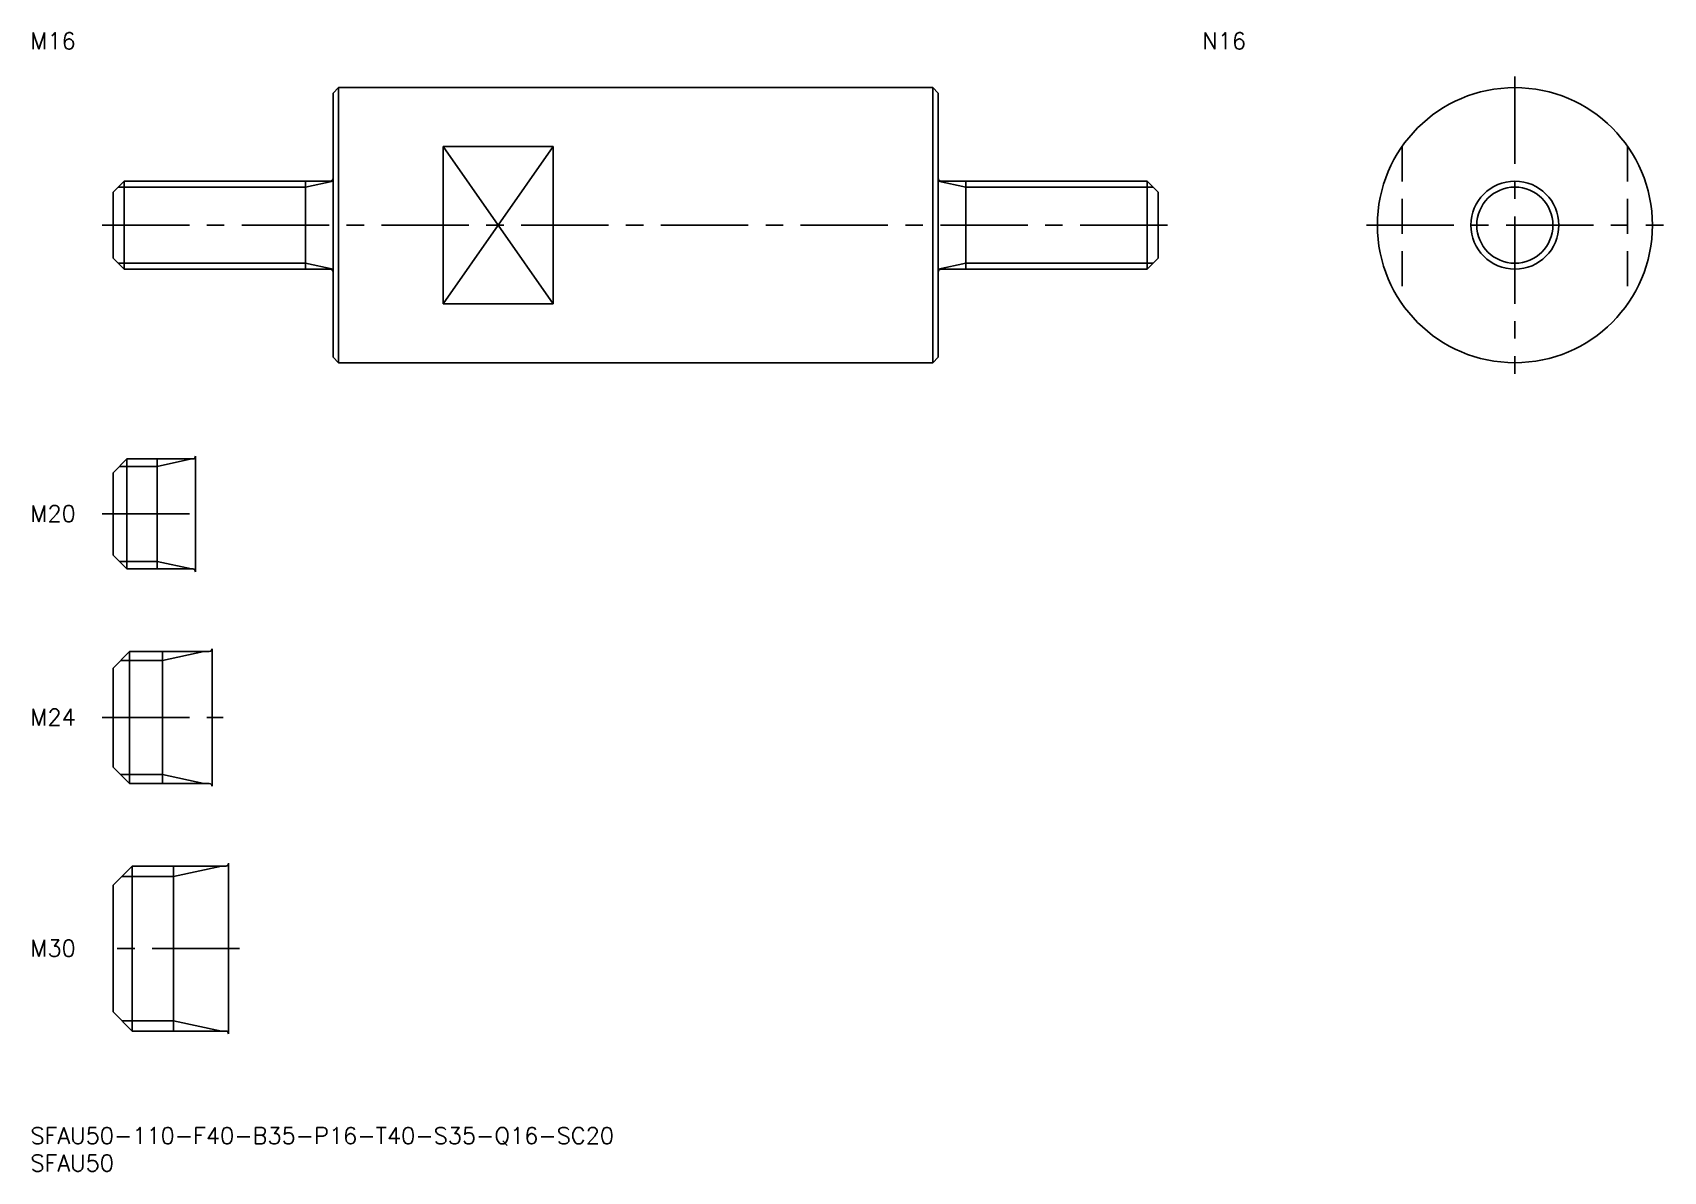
# Model space of a CAD drawing. Extents: x 0 to 297, y -8 to 199.
import ezdxf

# ---------------------------------------------------------------- set-up
doc = ezdxf.new("R2010")
doc.units = 0
doc.header["$LTSCALE"] = 0.5
doc.linetypes.add('CENTER', pattern=[50.8, 31.75, -6.35, 6.35, -6.35])
doc.linetypes.add('DASHED', pattern=[19.05, 12.7, -6.35])
for name, color, linetype in [('MSM_CENTER', 1, 'CENTER'), ('MSM_CONTINUOUS', 7, 'CONTINUOUS'), ('MSM_DASHED', 4, 'DASHED'), ('MSM_NARROW', 5, 'CONTINUOUS'), ('MSM_PART_NUMBER', 7, 'CONTINUOUS')]:
    doc.layers.add(name, color=color, linetype=linetype)
doc.styles.get("Standard").update_dxf_attribs({"font": 'txt.shx', "height": 1, "bigfont": 'bigfont.shx'})

# ---------------------------------------------------------------- blocks, each defined once
blk = doc.blocks.new('*U12')
at = {"layer": 'MSM_PART_NUMBER'}
blk.add_text('SFAU50-110-F40-B35-P16-T40-S35-Q16-SC20', height=3, dxfattribs=at).set_placement((0, -3))
blk = doc.blocks.new('*U13')
at = {"layer": 'MSM_PART_NUMBER'}
blk.add_text('SFAU50', height=3, dxfattribs=at).set_placement((0, -8))
blk = doc.blocks.new('*U14')
at = {"layer": 'MSM_PART_NUMBER'}
blk.add_text('M30', height=3, dxfattribs=at).set_placement((0, 31.06))
blk = doc.blocks.new('*U15')
at = {"layer": 'MSM_PART_NUMBER'}
blk.add_text('M24', height=3, dxfattribs=at).set_placement((0, 73.06))
blk = doc.blocks.new('*U16')
at = {"layer": 'MSM_PART_NUMBER'}
blk.add_text('M20', height=3, dxfattribs=at).set_placement((0, 110.06))
blk = doc.blocks.new('*U17')
at = {"layer": 'MSM_PART_NUMBER'}
blk.add_text('M16', height=3, dxfattribs=at).set_placement((0, 195.999996))
blk = doc.blocks.new('*U18')
at = {"layer": 'MSM_PART_NUMBER'}
blk.add_text('N16', height=3, dxfattribs=at).set_placement((213, 196))

msp = doc.modelspace()

# ---------------------------------------------------------------- linework, layer by layer
at = {"layer": 'MSM_CENTER'}
for p, q in [((269.83, 191), (269.83, 137)), ((13, 164), (207, 164)), ((242.83, 164), (296.83, 164)), ((13, 111.5), (32, 111.5)), ((13, 74.5), (35, 74.5)), ((38, 32.5), (13, 32.5))]:
    msp.add_line(p, q, dxfattribs=at)
at = {"layer": 'MSM_CONTINUOUS'}
for p, q in [((55, 188), (56, 189)), ((55, 188), (55, 140)), ((56, 189), (164, 189)), ((56, 189), (56, 139)), ((164, 189), (164, 139)), ((164, 189), (165, 188)), ((165, 188), (165, 140)), ((95, 178.31), (75, 178.31)), ((75, 178.31), (75, 149.69)), ((95, 178.31), (95, 149.69)), ((17, 172), (15, 170)), ((54.5, 172), (17, 172)), ((17, 156), (17, 172)), ((50, 172), (50, 156)), ((165.5, 172), (203, 172)), ((170, 172), (170, 156)), ((203, 172), (205, 170)), ((203, 156), (203, 172)), ((15, 158), (15, 170)), ((205, 158), (205, 170)), ((17, 156), (15, 158)), ((203, 156), (205, 158)), ((54.5, 156), (17, 156)), ((165.5, 156), (203, 156)), ((95, 149.69), (75, 149.69)), ((55, 140), (56, 139)), ((165, 140), (164, 139)), ((56, 139), (164, 139)), ((30, 122), (30, 101)), ((17.5, 121.5), (15, 119)), ((15, 104), (15, 119)), ((29.5, 121.5), (17.5, 121.5)), ((17.5, 121.5), (17.5, 101.5)), ((23, 121.5), (23, 101.5)), ((17.5, 101.5), (15, 104)), ((29.5, 101.5), (17.5, 101.5)), ((18, 86.5), (15, 83.5)), ((32.5, 86.5), (18, 86.5)), ((18, 62.5), (18, 86.5)), ((24, 86.5), (24, 62.5)), ((33, 87), (33, 62)), ((15, 65.5), (15, 83.5)), ((18, 62.5), (15, 65.5)), ((32.5, 62.5), (18, 62.5)), ((18.5, 47.5), (15, 44)), ((18.5, 47.5), (35.5, 47.5)), ((18.5, 17.5), (18.5, 47.5)), ((26, 47.5), (26, 17.5)), ((36, 48), (36, 17)), ((15, 44), (15, 21)), ((18.5, 17.5), (15, 21)), ((18.5, 17.5), (35.5, 17.5))]:
    msp.add_line(p, q, dxfattribs=at)
for radius in [25, 8]:
    msp.add_circle((269.83, 164), radius, dxfattribs=at)
for centre, start, end in [((54.5, 172.5), 270, 0), ((165.5, 172.5), 180, 270), ((54.5, 155.5), 0, 90), ((165.5, 155.5), 90, 180), ((29.5, 122), 270, 0), ((29.5, 101), 0, 90), ((32.5, 87), 270, 0), ((32.5, 62), 0, 90), ((35.5, 48), 270, 0), ((35.5, 17), 0, 90)]:
    msp.add_arc(centre, 0.5, start, end, dxfattribs=at)
at = {"layer": 'MSM_DASHED'}
for p, q in [((249.33, 178.31), (249.33, 149.69)), ((290.33, 178.31), (290.33, 149.69))]:
    msp.add_line(p, q, dxfattribs=at)
at = {"layer": 'MSM_NARROW'}
for p, q in [((95, 149.69), (75, 178.31)), ((75, 149.69), (95, 178.31)), ((50, 170.92), (55, 172)), ((170, 170.92), (165, 172)), ((50, 170.92), (15.92, 170.92)), ((170, 170.92), (204.08, 170.92)), ((50, 157.08), (15.92, 157.08)), ((50, 157.08), (55, 156)), ((170, 157.08), (165, 156)), ((170, 157.08), (204.08, 157.08)), ((23, 120.15), (16.15, 120.15)), ((23, 120.15), (29.25, 121.5)), ((23, 102.85), (16.15, 102.85)), ((23, 102.85), (29.25, 101.5)), ((24, 84.88), (31.5, 86.5)), ((24, 84.88), (16.38, 84.88)), ((24, 64.12), (16.38, 64.12)), ((24, 64.12), (31.5, 62.5)), ((26, 45.61), (34.75, 47.5)), ((16.61, 45.61), (26, 45.61)), ((16.61, 19.39), (26, 19.39)), ((26, 19.39), (34.75, 17.5))]:
    msp.add_line(p, q, dxfattribs=at)
msp.add_circle((269.83, 164), 6.92, dxfattribs=at)

# ---------------------------------------------------------------- block references
at = {"layer": 'MSM_CONTINUOUS'}
for name in ['*U17', '*U18', '*U16', '*U15', '*U14', '*U12', '*U13']:
    msp.add_blockref(name, (0, 0), dxfattribs=at)

doc.saveas('drawing.dxf')
